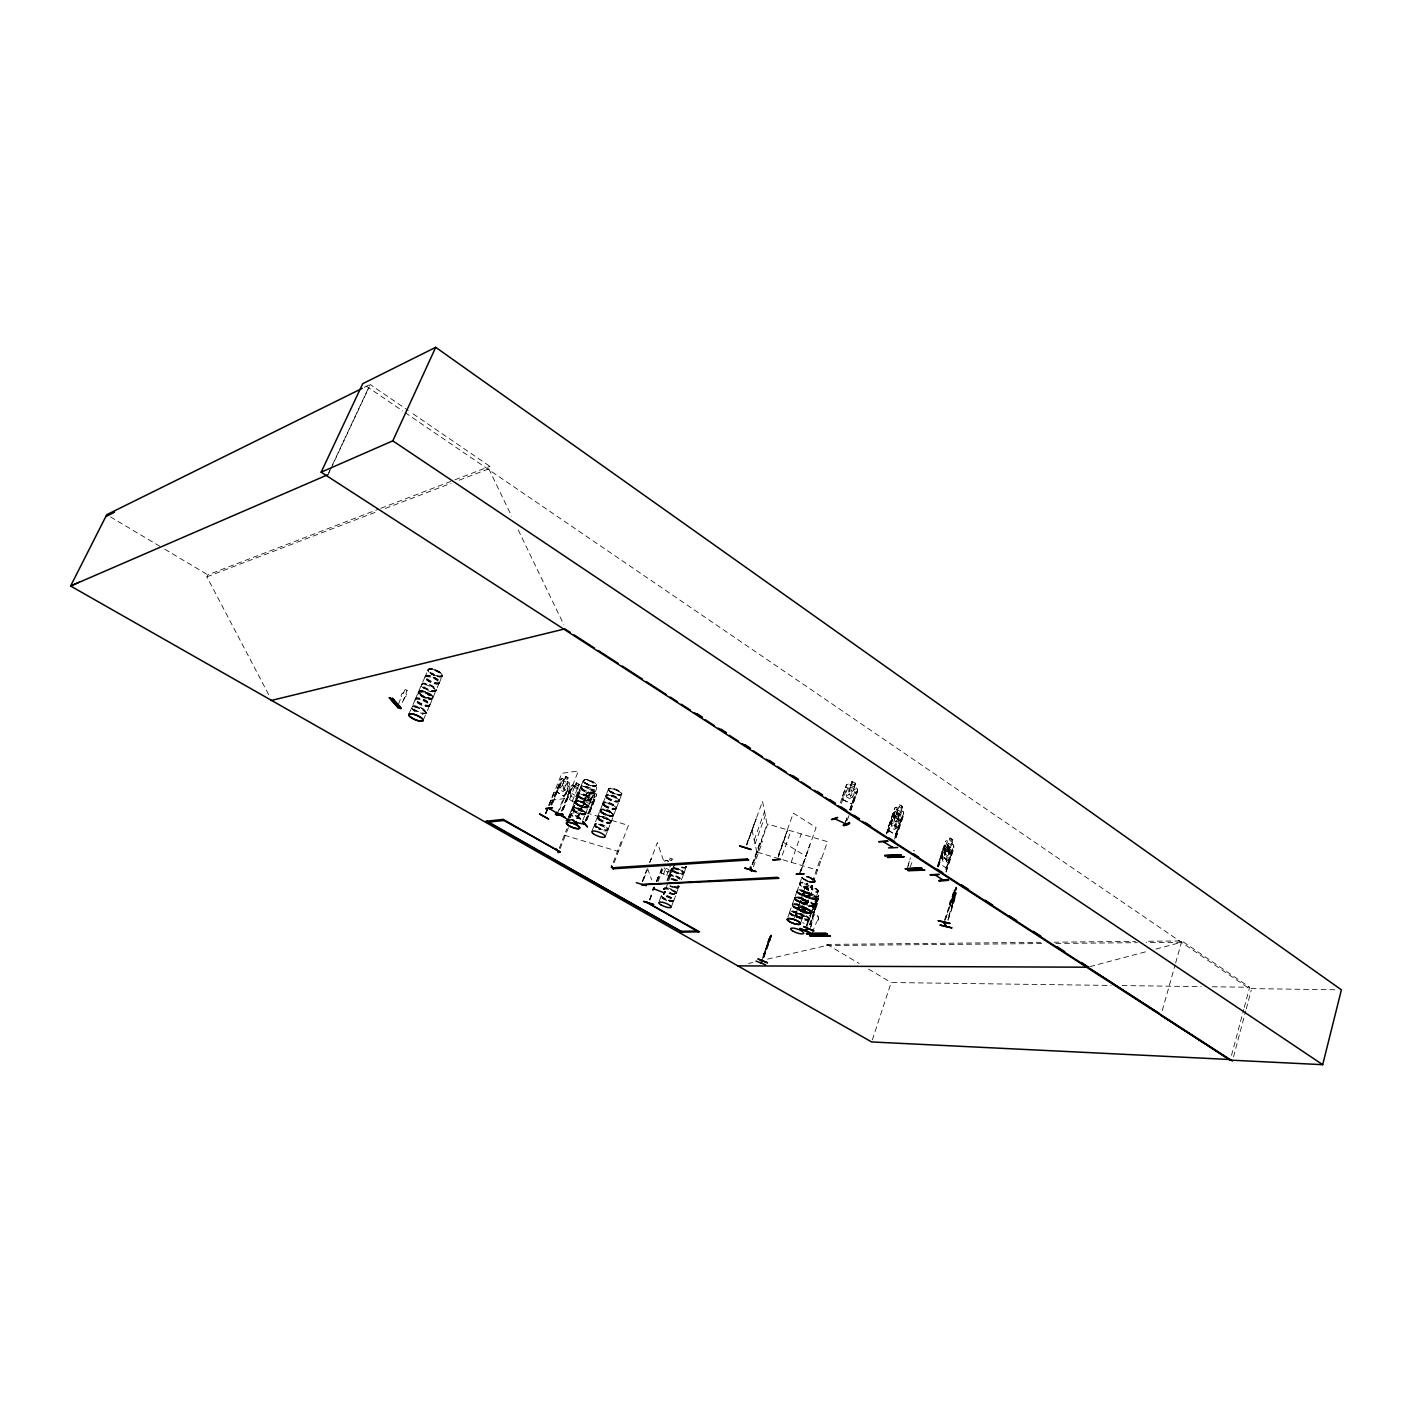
<?xml version="1.0" encoding="UTF-8"?>
<svg xmlns="http://www.w3.org/2000/svg" width="1412" height="1412" viewBox="0 0 1412 1412"><rect width="100%" height="100%" fill="white"/><g stroke="black" fill="none" stroke-linecap="round" stroke-linejoin="round"><path stroke-width="0.75" stroke-dasharray="5 3.75" d="M608.113 829.744L608.095 829.038M608.131 829.585L610.778 822.596A7.272 2.118 21.2 0 0 603.242 816.877A7.272 2.118 21.2 0 0 598.935 818.995A7.272 2.118 21.2 0 0 610.619 822.508M616.444 808.229L615.826 809.023A7.254 2.153 21.2 0 1 604.212 805.511A7.254 2.153 21.2 0 1 608.537 803.322A7.254 2.153 21.2 0 1 615.861 809.005L616.091 808.811M810.453 894.767L811.441 892.084M802.793 894.184L800.675 900.132M805.634 909.116L802.74 917.341M585.645 813.488L590.71 800.251M591.098 799.545L591.151 799.104C599.729 786.396 598.494 781.824 585.662 779.53M794.462 917.976L795.856 913.864M568.912 816.471L569.248 815.571M569.371 815.377L571.966 808.388M768.357 941.08C773.811 927.949 765.075 948.546 769.575 939.245L769.575 940.463L771.499 935.079L761.792 960.972M854.013 800.604L851.489 803.922L842.77 799.651L842.84 795.168L846.529 784.754L848.312 784.031L850.695 785.213M842.911 799.563L843.035 795.168M661.345 873.216L661.31 869.704M407.115 690.203L405.95 693.521A2.771 2.312 -35.7 0 1 404.75 697.351L402.067 702.929L404.75 697.351A2.771 2.312 -35.7 0 0 405.95 693.521L405.95 693.521M407.185 690.592L405.332 689.497M663.746 888.889L663.728 889.578A6.742 1.818 20.5 0 1 669.8 889.366A6.742 1.818 20.5 0 1 676.366 893.655A6.742 1.818 20.5 0 1 669.147 892.984M618.738 801.539L619.374 800.339M611.043 822.19L616.038 808.935M668.635 875.828L666.517 881.847M606.172 814.671L612.49 815.765M661.081 896.214L658.945 902.056M577.561 805.016L587.145 807.152M671.265 868.786L668.882 875.369M673.806 900.609L676.313 893.814M771.128 936.032L771.164 935.062L769.258 938.186M796.88 891.731L802.087 876.799M953.241 900.821L952.006 902.974L952.094 898.014L952.006 902.974C955.218 901.756 955.977 884.689 956.789 888.625L956.101 887.036L944.928 920.324M678.272 886.171A6.654 1.818 20.5 0 1 676.825 887.777A6.654 1.818 20.5 0 1 669.994 885.836C671.777 886.771 679.86 889.931 678.519 885.712A6.619 1.818 20.5 0 1 671.671 886.224L676.313 887.477M948.582 847.977L948.811 847.023M955.377 894.29L953.965 896.038L954.706 892.013L952.941 900.079L955.094 893.372C954.618 885.942 949.517 907.263 953.435 897.626C950.982 911.799 954.883 889.648 956.083 893.125L947.576 919.741M435.637 691.333L435.743 691.209A7.872 2.471 23.3 0 1 423.459 687.609A7.872 2.471 23.3 0 1 427.024 684.555A7.872 2.471 23.3 0 1 435.743 691.209L436.29 689.762M439.626 682.384L442.45 674.601L437.385 670.682M415.534 698.64L421.482 684.696M897.626 816.065L898.897 821.537L898.509 815.677L901.827 812.659L900.944 811.935L898.12 814.777L896.902 809.235L897.273 814.9L893.902 818.342L897.538 815.977M686.32 866.597L684.873 867.762L679.031 866.527M583.297 805.581L583.456 802.069M941.875 855.937L942.139 851.489L941.875 855.937L948.493 860.314L950.611 857.013M949.041 851.083L951.406 854.313L945.881 867.762L939.245 863.385L942.863 848.683C947.664 850.854 945.705 842.735 950.276 847.288L947.593 860.455L945.175 862.591L942.545 860.843L942.122 856.855L944.452 849.742L946.287 849.406M891.413 818.272L891.043 822.79L897.997 827.326L900.309 824.078M683.938 873.163L686.161 866.986M668.158 900.644A6.742 1.8 20.5 0 0 673.683 900.397L673.842 900.132M676.454 893.284L678.943 886.383L676.33 887.46M813.083 906.186A6.883 1.977 19.3 0 1 802.334 903.856A6.883 1.977 19.3 0 1 804.699 901.103A6.883 1.977 19.3 0 1 813.083 906.186L808.705 919.353A7.007 1.959 19.4 0 0 800.039 914.305A7.007 1.959 19.4 0 0 797.656 917.041A7.007 1.959 19.4 0 0 808.599 919.441L808.67 919.406M903.556 813.753L895.279 834.88L888.377 830.327L888.677 825.808L894.82 807.911L896.426 807.24L903.292 811.776L903.768 813.771L895.773 837.74M888.483 830.327L888.766 825.808M808.882 918.294L808.882 918.612A6.901 1.924 19.4 0 1 798.009 916.229A6.901 1.924 19.4 0 1 800.357 913.529A6.901 1.924 19.4 0 1 808.776 918.594M568.101 794.515C566.759 804.893 568.559 785.407 571.454 785.425L575.002 786.166L576.29 782.654L579.167 784.384L577.843 787.737M582.732 820.496L585.645 813.524M954.035 890.566L954.494 889.666L955.853 894.873L946.622 924.03M813.277 907.422L812.959 909.734L815.589 906.151L818.66 895.896M663.693 889.331L663.711 889.26A6.636 1.8 20.5 0 1 670.735 890.195A6.636 1.8 20.5 0 1 676.066 894.167A6.636 1.8 20.5 0 1 669.006 893.372M789.432 912.558L796.968 891.378M770.069 940.427L767.334 943.975L772.346 932.873M429.477 705.612L429.477 705.841A7.89 2.418 23.2 0 1 417.158 702.205A7.89 2.418 23.2 0 1 420.688 699.222A7.89 2.418 23.2 0 1 429.46 705.823L426.053 713.554M591.063 799.792L590.569 800.392A7.236 2.153 21.5 0 0 583.103 794.709A7.236 2.153 21.5 0 0 578.938 796.933A7.236 2.153 21.5 0 0 590.534 800.41M951.547 906.928L954.847 890.407M808.088 902.074L807.805 902.886A6.972 1.994 19.4 0 1 796.827 900.362L795.697 899.55M811.282 911.799L810.488 912.699M801.292 910.193L802.034 911.058L798.945 909.575L798.08 907.175L806.005 908.04L811.194 912.064L804.169 907.739M795.574 899.815L794.709 897.397L797.656 896.955M763.557 953.647L763.839 954.141M429.919 705.012L435.461 691.562A7.748 2.418 23.2 0 1 423.353 688.068A7.748 2.418 23.2 0 1 426.848 685.049A7.748 2.418 23.2 0 1 435.443 691.598L435.62 691.315M415.128 699.487L415.763 698.393M424.818 677.425L427.924 670.365M415.04 700.017L412.286 706.371M950.964 900.168L949.799 904.209L951.423 907.651L952.623 904.421L951.423 907.651L949.888 904.245L953.877 890.425L955.059 890.654M950.77 900.132C947.593 902.444 953.824 912.293 949.941 904.157M789.52 912.611L787.455 918.559M613.073 815.977A7.166 2.1 21.2 0 0 605.801 810.382A7.166 2.1 21.2 0 0 601.547 812.518A7.166 2.1 21.2 0 0 613.073 815.977C610.408 805.087 592.405 809.058 604.707 814.071M613.779 815.183L612.278 816.189M588.327 805.811L588.416 806.499M588.398 806.57L586.951 807.576M795.591 899.85L797.886 900.874M801.539 902.709L796.721 900.627L797.798 900.415M797.109 900.415L798.557 900.838M806.005 880.135C796.774 876.64 822.331 887.618 813.118 878.811M800.322 901.174L795.927 913.723M806.146 880.135L804.363 879.358L805.758 879.552M813.753 911.905C819.507 902.003 808.688 920.447 811.776 910.387M811.123 913.44L811.723 910.422M802.757 894.343L802.934 893.231M800.039 910.369L800.251 910.158A6.883 1.942 19.4 0 1 802.528 907.351A6.901 1.959 19.4 0 1 810.929 912.399A6.883 1.942 19.4 0 1 800.163 910.069L798.274 908.534M767.916 941.133L767.916 942.333L770.122 938.892M808.264 889.189L808.035 889.472M804.946 900.45L805.246 900.697M811.529 879.305L811.953 879.341M597.347 817.054L594.717 824.167M594.011 792.326L593.799 792.591A7.236 2.171 21.5 0 0 586.209 786.837A7.236 2.171 21.5 0 0 582.026 789.114A7.236 2.171 21.5 0 0 593.622 792.556M810.47 894.696L810.223 895.985A7.095 2.065 19.4 0 0 801.522 890.76A7.095 2.065 19.4 0 0 799.104 893.655A7.095 2.065 19.4 0 0 810.17 896.02L810.117 896.073M1233.523 1056.864L1245.702 1011.01M1246.249 1008.909L1251.244 990.147M1231.511 1055.346L1243.743 1009.439M1244.29 1007.356L1249.638 987.253L1181.826 940.939L1146.562 941.274M577.49 794.462L572.354 807.823M767.034 946.164L767.598 944.063L765.869 947.558M805.546 908.975A6.989 1.977 19.4 0 0 797.003 903.804A6.989 1.977 19.4 0 0 794.638 906.592A6.989 1.977 19.4 0 0 805.546 908.975L810.029 896.214M433.113 697.599L431.825 698.869L427.306 698.358M442.644 675.413L438.708 676.419L440.244 676.56M418.464 693.063L419.523 690.892M418.376 691.968L422.241 696.293M813.471 905.604L813.488 905.039A6.883 1.977 19.3 0 1 802.757 902.639A6.883 1.977 19.3 0 1 805.122 899.868A6.883 1.977 19.3 0 1 813.524 904.951L815.889 898.456A6.989 2.03 19.3 0 0 807.382 893.266A6.989 2.03 19.3 0 0 804.964 896.108A6.989 2.03 19.3 0 0 815.889 898.456M816.207 897.149L816.012 898.297M574.402 787.402L577.19 788.902M574.825 785.972L573.043 786.431L570.554 792.697L570.942 796.244L573.643 797.851L576.149 796.033L578.638 789.767L577.632 787.79M1162.305 1010.568L1175.066 965.049M1175.649 962.984L1181.826 940.939M907.987 865.944L910.299 857.79M907.51 867.992L910.422 857.772M439.397 682.42A7.731 2.453 23.3 0 1 427.324 678.907A7.731 2.453 23.3 0 1 430.836 675.836A7.731 2.453 23.3 0 1 439.397 682.42L436.29 689.797M810.629 927.172L812.888 919.583A3.707 2.824 88.5 0 1 814.53 914.835A3.707 2.824 88.5 0 1 818.183 917.059A3.707 2.824 88.5 0 1 816.542 921.789L816.683 921.789A3.707 2.824 88.5 0 0 818.325 917.059A3.707 2.824 88.5 0 0 814.689 914.835A3.707 2.824 88.5 0 0 813.047 919.583L810.788 927.172M424.8 677.513L421.482 684.732M616.497 807.788L618.95 801.398M619.409 800.304L621.827 793.968M816.065 897.608A6.883 1.994 19.3 0 0 807.699 892.508A6.883 1.994 19.3 0 0 805.317 895.314A6.883 1.994 19.3 0 0 816.065 897.608A6.883 1.994 19.3 0 0 807.699 892.49A6.883 1.994 19.3 0 0 805.299 895.314A6.883 1.994 19.3 0 0 816.083 897.626L818.183 891.466M768.304 943.375L769.116 940.463L763.451 954.583L768.34 943.34M944.522 920.236L954.724 889.719L955.924 893.196L955.695 892.137M945.74 918.753L954.53 891.996L955.094 893.372M955.077 890.848L956.224 887.071M955.995 890.142L956.012 888.06L956.348 888.942M948.14 920.236L955.571 897.185M945.916 871.998L953.894 846.9L953.453 844.958L946.834 840.599L945.475 841.393M946.216 871.981L953.629 849.23L952.535 848.736L945.793 869.421M937.356 866.456L945.493 841.27M937.674 866.438L945.14 843.635L945.916 844.147L938.468 866.95M938.15 866.968L945.916 844.147M952.853 839.893L949.923 838.022L948.723 842.011L946.887 842.329L944.575 849.424L944.999 853.413L947.664 855.16L950.082 853.042L952.853 839.893L951.617 843.688M947.946 849.583L949.341 854.613L948.952 848.859L952.147 845.682L948.688 847.624L947.399 842.54L947.77 848.1C940.639 852.901 947.223 852.707 947.999 849.212M946.111 869.404L952.535 848.736M948.087 864.532L953.806 846.9L953.365 845.064M872.334 1039.903L891.184 982.523L1111.103 985.435M894.961 837.21L902.533 815.571L894.608 839.152M896.073 837.704L903.345 816.101L902.233 815.606M886.224 833.945L894.926 807.911L896.426 807.24M886.542 833.927L894.537 810.294L895.349 810.841L888.024 832.48M887.724 832.515L895.349 810.841M896.973 812.165L895.685 816.012M899.638 804.663L902.48 806.623L899.638 804.663L898.297 808.705L896.391 809.005L893.955 816.207L894.396 820.266L897.149 822.066L899.673 819.948L902.586 806.605L901.297 810.453M896.885 812.165L899.903 814.106L898.367 818.025L899.497 820.266L897.061 827.467L894.555 829.603L891.819 827.785L891.396 823.725L893.831 816.507L895.737 816.207M767.528 959.119L826.691 945.528L827.079 944.416L1040.803 942.316M850.712 785.443L852.036 781.365L855.725 783.201L854.225 787.119L855.566 789.343L853.06 796.544L850.148 798.733L846.688 797.021L845.912 793.014L848.418 785.813L850.712 785.443L852.124 781.56M854.172 787.137L855.725 783.201M806.217 926.007L808.476 919.6M807.011 924.348L814.795 901.58L818.36 898.632L809.835 924.878M807.346 924.507L816.401 899.815M806.234 928.478L814.865 903.609M818.413 898.791L817.619 899.25L818.731 895.755L816.507 899.779M817.654 896.479L815.677 900.327M809.482 924.719L818.325 899.62M845.594 821.696L846.971 817.76M849.706 809.87L856.043 792.026L857.066 792.538L850.924 810.276M810.17 924.701L818.095 901.809M845.117 823.584L847.165 817.672M849.9 809.782L856.043 792.026M853.836 800.551L857.472 790.243L856.907 788.284L854.331 787.066M847.306 820.231L850.042 812.341M850.712 810.364L857.613 790.243L856.855 788.32L848.312 784.031M805.458 886.559L803.163 892.913M810.453 912.717L800.445 910.563L801.31 910.175M805.158 900.397L804.134 900.485L805.264 900.821M812.182 882.288L820.425 858.496L821.466 858.937L820.425 858.496M840.334 802.951L846.529 784.754M813.224 882.606L827.485 841.658L767.687 824.043L753.073 864.585M841.358 803.463L847.041 787.578L845.823 787.172L847.041 787.578M800.463 923.572L802.51 917.676M799.774 872.687L809.853 844.747L801.116 870.922M800.039 872.669L816.101 827.538L793.315 813.083L777.765 856.731M805.846 879.729L804.699 879.447M762.745 957.212L770.67 934.832M763.645 957.248L771.287 935.821M763.98 957.371L772.505 933.156M791.179 862.291L801.204 833.927M778.153 856.96L787.314 830.627L778.418 856.943M782.301 855.16L790.932 830.891M752.049 864.656L760.433 840.864M752.367 864.409L760.821 840.97M752.437 864.762L767.051 824.237L762.551 801.292L746.436 845.117M753.39 866.844L762.533 841.446L761.527 841.146M746.348 844.729L756.197 818.819L746.824 845.241M754.202 840.105L764.545 811.512M755.032 843.917L765.322 815.448M668.317 861.126L666.129 860.42L668.458 861.302L669.588 857.931L672.906 859.202M671.353 906.839L673.453 901.209M681.361 879.923L683.796 873.675M674.583 864.85L669.147 876.234M665.652 888.907L667.964 882.782M668.67 880.859L673.224 868.715M658.151 881.388L662.74 869.245M663.587 874.081L665.793 868.203M666.746 875.316L671.141 863.562M667.752 880.506L672.324 868.362M674.477 864.815L669.111 876.093L661.293 873.198M398.555 704.129L401.343 696.522A2.771 2.312 -35.7 0 1 403.479 692.851L403.55 692.939A2.771 2.312 -35.7 0 0 401.396 696.593L401.396 696.593M649.485 899.868L651.691 893.425M656.421 881.441L657.851 877.046M649.714 899.673L652.026 893.531M656.651 881.247L658.186 877.152M649.838 899.973L652.132 893.831M656.756 881.582L661.893 867.921M657.286 880.947L661.822 868.892M642.266 881.459L646.661 869.863M649.591 862.114L651.409 858.355L650.049 862.555M642.619 881.565L647.014 869.968M649.802 862.591L657.357 842.629L664.081 862.079M643.466 879.958L647.12 870.286M910.069 867.321L913.034 859.573M613.214 862.52L621.404 840.97L622.321 841.252M614.132 862.803L628.428 825.42L574.56 809.288L571.401 817.266M609.507 812.659L610.355 812.659M609.472 812.747L609.913 812.694M605.395 836.328L608.025 829.938M592.016 831.156L594.505 824.396M608.59 788.831L605.924 795.38M614.361 793.668L611.114 792.132L612.19 791.867M606.189 814.653L604.389 813.471M612.137 792.556L613.02 792.785L611.396 792.114M584.78 822.19L594.805 796.703L595.688 796.88M585.715 820.39L594.805 796.703M586.439 820.407L596.641 795.044L596.023 793.597L593.675 793.244M586.598 820.584L596.588 794.991M576.767 818.413L586.898 793.05L590.657 792.644L592.016 789.343M576.926 818.589L586.986 793.12M577.667 818.589L586.915 795.132L577.808 818.766M584.056 804.346L584.974 804.152M593.04 782.566L593.393 782.777M572.284 801.222L579.167 784.384M580.932 786.431L583.297 780.289M568.065 819.578L578.902 792.22L579.697 792.697L569.636 818.095M569.407 818.113L580.261 790.649L577.667 787.684M559.24 848.277L566.812 828.844M560.158 848.559L569.318 825.402M574.649 801.681L579.132 804.981L578.09 804.805M812.253 932.626L816.683 921.789M557.44 813.312L568.383 785.866L569.195 786.343L559.593 809.888M566.141 793.315L569.724 784.313L569.212 782.566L562.435 778.524L560.935 779.089L562.435 778.524M561.535 811.07L571.419 785.566L573.078 785.019M561.747 811.035L571.189 787.384M562.594 809.923L571.472 787.366M562.876 809.906L578.355 771.005L561.87 773.282L548.88 805.687M563.335 809.553L571.895 788.02L571.101 787.543M569.53 799.58L576.29 782.654M545.35 813.541L547.768 807.523M548.562 805.511L555.287 789.414M545.65 813.736L548.05 807.487M545.932 813.7L548.35 807.682M549.162 805.67L555.004 789.449M550.839 804.752L561.005 779.089M551.051 804.734L560.493 781.171L561.288 781.648L551.863 805.193M551.651 805.228L561.288 781.648M565.735 776.282L564.376 779.812L562.47 780.059L559.964 786.343L560.335 789.908L563.07 791.532L565.594 789.696L568.101 783.431L567.095 781.436L568.648 778.03L565.665 776.3L568.436 778.083M423.353 719.855L425.912 713.925M813.118 906.169L813.347 905.798A6.989 1.994 19.3 0 0 804.822 900.627L804.681 900.503M421.994 696.098L418.64 692.798M433.237 674.53L431.701 673.93M431.931 698.587L422.77 696.522M428.436 694.51L429.089 695.216L428.295 694.386M438.002 671.883L438.62 672.606M428.03 694.916L428.966 694.651L427.871 694.739M805.105 910.228A6.989 1.977 19.4 0 0 796.562 905.057A6.989 1.977 19.4 0 0 794.197 907.845A6.989 1.977 19.4 0 0 805.105 910.228L805.158 910.105M408.898 714.26L411.986 706.706M418.217 692.798L418.711 691.651M403.55 692.939L404.803 689.956M585.221 814.23L585.433 813.894A7.254 2.1 21.4 0 0 577.755 808.211A7.254 2.1 21.4 0 0 573.607 810.382A7.254 2.1 21.4 0 0 585.239 813.877M459.253 480.168L488.834 468.837L489.911 466.348L410.045 411.757M328.767 472.755L331.52 466.86M332.438 464.901L370.12 384.452L408.245 410.521M328.113 474.591L329.984 470.602M330.92 468.607L369.22 386.853M439.132 683.337A7.854 2.489 23.3 0 1 426.865 679.754A7.854 2.489 23.3 0 1 430.431 676.648A7.854 2.489 23.3 0 1 439.132 683.337L439.132 683.126M429.883 705.117L429.177 706.194A7.766 2.383 23.2 0 1 417.034 702.682A7.766 2.383 23.2 0 1 420.511 699.734A7.766 2.383 23.2 0 1 429.16 706.229L429.195 706.159M765.004 951.917L764.845 952.941M268.651 694.58L206.893 576.82L207.846 574.843L378.734 509.114M418.27 692.215L418.693 691.28M433.202 673.753L431.472 673.771M432.354 673.4L432.46 673.648M421.906 695.939L422.629 695.798M433.325 674.159L431.966 674.071M423.529 696.151L421.959 695.692L425.436 697.722M797.939 907.545L802.475 907.334M807.929 902.621L803.34 902.833L796.721 900.574A7.007 2.012 19.4 0 0 807.664 902.974L807.84 902.903M794.568 897.767L800.869 897.979L807.629 901.58M613.638 815.518L610.884 812.324L602.659 809.482M814.83 901.597L815.695 900.238M577.684 794.232L581.02 786.36M945.846 867.586L947.999 864.444M603.083 802.775L605.748 796.527M895.261 834.704L897.573 831.615M897.979 827.15L900.115 824.008M590.781 807.223L593.04 804.01L590.781 807.223L583.121 805.617L583.385 802.104M610.866 822.508L610.443 822.914A7.272 2.118 21.2 0 1 598.794 819.384A7.272 2.118 21.2 0 1 603.083 817.266A7.272 2.118 21.2 0 1 610.461 822.896L610.461 822.896M851.489 803.922L853.907 800.533M576.537 799.58L574.384 802.298L576.608 799.563L579.803 788.902M566.053 793.244L563.829 796.156L556.963 792.079L557.316 788.143L557.034 792.079L563.882 795.98M671.494 868.398L671.459 868.415A6.725 1.889 20.5 0 0 678.431 873.145A6.725 1.889 20.5 0 0 683.549 872.139A6.725 1.889 20.5 0 0 673.877 868.009M769.116 940.463L767.81 942.21M768.64 938.909L770.634 936.597L768.446 940.798M767.334 943.975L769.099 942.104M585.909 783.342L587.551 783.907L586.386 784.048M586.862 783.519C589.069 784.86 585.609 783.413 587.251 783.466M577.314 800.551C570.024 802.034 582.291 800.022 583.897 802.828M578.902 805.052L578.232 804.875M578.991 805.281L578.002 805.264M597.541 816.789L603.312 802.528M593.393 793.032L593.499 792.926A7.236 2.171 21.5 0 0 586.068 787.225A7.236 2.171 21.5 0 0 581.885 789.502A7.236 2.171 21.5 0 0 593.464 792.944M585.097 804.611L583.933 804.205L584.833 804.434M600.453 809.747L602.624 809.5M587.71 807.364A7.166 2.1 21.4 0 0 580.35 801.751A7.166 2.1 21.4 0 0 576.237 803.922A7.166 2.1 21.4 0 0 587.71 807.364L587.851 807.346M608.801 788.408L615.967 789.343L621.933 793.491M575.072 801.133L575.972 800.886M575.196 800.816L576.078 800.569M592.387 782.795L593.499 783.095M670.559 870.163L667.947 872.087L664.84 870.904L664.152 867.692M913.317 850.659L914.729 850.765M808.282 886.101A6.848 2.012 19.3 0 0 808.882 889.966A6.901 2.03 19.3 0 1 808.246 886.101L805.299 886.542L805.458 887.901M807.54 889.26L805.475 887.919M586.933 793.103L588.504 792.097M798.398 900.909L797.162 900.503M798.486 901.421L798.115 900.538M807.17 903.292L807.77 902.974A7.007 2.012 19.4 0 0 799.104 897.785A7.007 2.012 19.4 0 0 796.721 900.627M808.458 910.563L808.141 910.687M817.548 896.514L818.836 895.808M810.965 912.682L808.07 913.052M810.947 913.511L813.859 911.94M364.225 387.365L370.12 384.452M942.969 848.683L944.399 847.994M431.207 673.277L432.443 673.206M418.623 691.545L425.806 692.357L432.778 697.069M892.278 815.412L893.778 814.742L900.591 819.278L900.962 821.272M892.26 815.554L893.778 814.9M857.066 792.538L855.848 792.114M842.77 799.651L851.542 803.905M666.252 860.296L664.54 861.108L666.252 860.42M380.799 508.32L452.864 480.609M454.911 479.815L489.911 466.348M206.893 576.82L377.18 511.585M385.388 508.444L451.046 483.31M561.005 779.195L562.505 778.647M584.409 779.583L583.138 781.083L586.386 783.907M618.474 791.161L618.862 791.814M1089.852 966.638L1147.356 951.353M1155.881 949.076L1181.438 942.281L1146.191 942.616M603.03 813.171L604.707 813.983M603.542 813.065C600.912 813.065 605.624 815.165 604.177 813.312M748.519 963.496L752.737 962.525M419.505 690.874C424.147 691.033 431.684 692.78 432.954 697.828A7.731 2.4 23.2 0 1 420.723 694.227A7.731 2.4 23.2 0 1 424.182 691.262A7.731 2.4 23.2 0 1 432.76 697.757M805.952 886.189L806.923 886.048M797.356 900.344L796.897 900.432A6.972 1.994 19.4 0 1 799.192 897.538A6.972 1.994 19.4 0 1 807.717 902.709M797.25 900.697L798.292 901.421M801.963 911.111L800.145 910.281L801.663 910.881M551.068 800.233L567.5 798.274M574.402 802.457L567.536 798.398M903.203 811.776L903.768 813.771M432.107 673.506L432.866 674.159L432.619 673.277M939.509 858.937L939.245 863.385M584.427 779.548L585.645 779.548M611.467 792.097L612.843 792.273M1054.023 942.192L1135.548 941.38M614.344 793.703L620.539 794.921L621.933 793.456M826.691 945.528L1044.827 943.534M1055.841 943.428L1137.366 942.687M585.715 807.593L586.933 807.611M611.043 816.189L612.261 816.224M1122.099 985.576L1201.259 986.617M1212.255 986.759L1249.638 987.253M1334.817 989.759L1249.285 988.577L404.485 412.18M804.452 879.288L801.857 877.205M815.324 892.155L818.448 891.06L814.812 888.06A6.848 2.012 19.3 0 1 818.325 890.954A6.901 2.03 19.3 0 1 815.377 891.925A6.848 2.012 19.3 0 0 818.325 890.954A6.901 2.03 19.3 0 0 814.812 888.06M806.146 903.468L803.251 903.115M431.86 668.811L427.96 669.853L431.913 673.895M420.599 691.103L422.135 691.28M618.509 791.655L618.209 791.25M612.631 792.891L609.86 791.285M617.785 794.691L619.286 794.903M577.349 800.533L578.832 800.763M584.321 807.082L585.821 807.311M584.215 807.364L585.698 807.611M609.507 815.959L611.008 816.224M811.794 879.217L812.694 879.641M805.67 880.294L804.593 879.782M797.692 896.938L804.363 898.95L807.646 901.615M801.239 910.934L806.499 912.823M806.499 912.787L808.035 913.087M588.539 792.273L595.988 793.738M587.074 795.291L586.192 795.115M431.878 668.776L437.402 670.647M436.943 675.977L438.708 676.383L433.219 674.565M955.871 894.873L956.083 893.143M422.294 690.98L424.059 691.403M590.904 785.725L596.676 785.513M578.849 800.745L585.574 803.357L588.363 805.881M578.532 805.246L579.397 805.475L577.455 804.681M584.197 807.399L579.061 805.634M603.612 813.294L604.371 814.194M609.507 815.995L604.354 814.23M814.247 879.623L806.587 876.27A6.936 2.065 19.4 0 1 815.059 880.558A6.936 2.065 19.4 0 1 809.588 881.476A6.936 2.065 19.4 0 1 802.069 877.064M801.539 902.674L803.234 903.15M802.475 907.298L804.169 907.775M801.363 911.075L800.304 910.475M757.52 852.248L778.912 858.637M782.919 859.82L817.548 870.145M564.306 835.18L618.368 851.524M425.418 697.757L427.289 698.393M588.875 780.201A7.095 2.153 21.5 0 1 596.129 785.849A7.095 2.153 21.5 0 1 584.762 782.46A7.095 2.153 21.5 0 1 588.875 780.201L592.299 781.524M590.904 785.76L585.821 783.66M808.282 876.746L810.011 877.329M580.526 801.186L582.291 801.804M800.869 897.979L802.598 898.562M671.565 886.507L673.189 887.071M665.811 868.327L668.9 869.527M805.881 908.357L810.047 910.599M607.742 810.435L609.472 811.176M422.647 696.363L421.623 696.028M852.054 781.577L855.566 783.254M583.88 802.863L588.257 806.799M602.942 813.1L601.671 812.253A7.131 2.1 21.2 0 0 613.143 815.659A7.131 2.1 21.2 0 0 605.924 810.117A7.131 2.1 21.2 0 0 601.688 812.235L604.477 813.912M800.163 910.052A6.901 1.959 19.4 0 0 810.929 912.399A6.883 1.942 19.4 0 0 802.528 907.351A6.901 1.959 19.4 0 0 800.163 910.052L801.575 910.74M804.24 899.285L805.687 900.062M427.677 693.204L429.407 694.139M807.346 889.454L808.776 890.195A6.901 2.03 19.3 0 1 808.176 886.348M110.489 516.916L162.909 548.103M164.78 549.215L207.846 574.843M827.079 944.416L859.131 963.478M868.557 969.073L891.184 982.523M572.001 793.562L574.702 795.168M572.919 785.001L579.661 789.008M576.272 782.83L579.026 784.437M782.989 842.046L805.987 856.343M888.501 830.256L895.385 834.863M949.923 838.022L952.747 839.893M944.31 848.012L950.876 852.46M577.632 804.505L574.825 801.998M947.417 845.611L950.047 847.359M896.938 812.359L899.762 814.177M366.361 386.164L402.667 410.945M439.114 671.618L440.579 672.624M601.636 812.235L600.153 809.888L600.082 810.894M609.86 791.232A7.148 2.171 21.2 0 1 614.149 788.99A7.148 2.171 21.2 0 1 621.351 794.656A7.148 2.171 21.2 0 1 609.86 791.232L608.395 788.973M798.945 909.54L797.904 907.828M794.903 898.791L795.662 899.532L794.55 898.103M488.834 468.837L511.621 516.192M518.257 530.012L563.829 624.739M952.394 898.738L952.959 900.097M955.571 892.102L956.048 893.231M647.543 868.574L651.744 879.888M950.77 852.46L951.211 854.313M752.067 830.203L756.885 852.442M813.347 905.798A6.989 1.994 19.3 0 1 802.404 903.433A6.989 1.994 19.3 0 1 804.822 900.627M815.959 889.436A6.848 2.012 19.3 0 1 815.13 892.508M808.67 890.566A6.848 2.012 19.3 0 1 808.07 886.736M814.724 888.307A6.901 2.03 19.3 0 1 818.272 891.219A6.901 2.03 19.3 0 1 815.289 892.172M797.603 917.482A6.901 1.924 19.4 0 1 799.368 914.658A6.901 1.924 19.4 0 1 808.494 919.53L808.582 919.477A6.901 1.924 19.4 0 1 799.015 918.241M802.757 922.671A6.919 1.906 19.4 0 1 804.169 923.43M806.376 876.94A6.936 2.065 19.4 0 1 813.436 879.835A6.936 2.065 19.4 0 1 814.283 882.5M810.453 882.359A6.936 2.065 19.4 0 1 801.998 877.17A6.989 2.083 19.4 0 0 809.5 881.759A6.989 2.083 19.4 0 0 815.006 880.841A6.989 2.083 19.4 0 0 806.499 876.552M808.088 889.172A6.972 2.047 19.4 0 1 799.457 884.212L799.492 884.124A7.078 2.083 19.4 0 0 808.264 888.801M809.041 885.5A6.972 2.047 19.4 0 0 799.457 884.212L799.492 884.088A7.078 2.083 19.4 0 1 807.576 884.336M808.529 887.936A6.972 2.047 19.4 0 1 799.88 883.259A6.972 2.047 19.4 0 1 807.84 883.559M808.405 888.413A7.078 2.083 19.4 0 1 799.633 883.647A7.078 2.083 19.4 0 1 807.717 883.965M793.05 916.088A7.007 1.959 19.4 0 1 790.685 912.258A7.007 1.959 19.4 0 1 800.833 915.329A7.007 1.959 19.4 0 1 799.651 918.1M798.098 917.835A7.007 1.959 19.4 0 1 796.403 917.376M793.138 915.664A7.113 1.994 19.4 0 1 791.532 911.746A7.113 1.994 19.4 0 1 802.351 915.911A7.113 1.994 19.4 0 1 796.562 916.988M794.938 916A7.113 1.994 19.4 0 1 790.879 911.375A7.113 1.994 19.4 0 1 802.228 915.294A7.113 1.994 19.4 0 1 796.686 916.6M595.793 827.379A7.166 2.047 21.2 0 1 597.258 824.696A7.166 2.047 21.2 0 1 606.878 828.844A7.166 2.047 21.2 0 1 603.718 830.785M600.294 829.762A7.166 2.047 21.2 0 1 598.6 829.02M597.17 827.785A7.272 2.083 21.2 0 1 596.446 824.131A7.272 2.083 21.2 0 1 606.842 828.138A7.272 2.083 21.2 0 1 603.93 830.397M600.453 829.356A7.272 2.083 21.2 0 1 598.723 828.597M597.311 827.397A7.272 2.083 21.2 0 1 596.588 823.743A7.272 2.083 21.2 0 1 607.001 827.75A7.272 2.083 21.2 0 1 604.089 830.009M602.377 829.568A7.272 2.083 21.2 0 1 598.882 828.226M686.197 866.474A6.583 1.871 20.5 0 1 680.743 866.809M678.872 886.101A6.601 1.8 20.5 0 1 671.83 885.818M685.561 866.421A6.583 1.871 20.5 0 1 678.907 866.844M678.854 886.277A6.654 1.818 20.5 0 1 671.759 885.995M686.144 866.703A6.636 1.871 20.5 0 1 679.031 866.491M673.736 868.362A6.725 1.889 20.5 0 1 683.726 872.951A6.725 1.889 20.5 0 1 676.101 872.722A6.725 1.889 20.5 0 1 672.553 868.327M674.089 867.639A6.619 1.853 20.5 0 1 683.373 871.486A6.619 1.853 20.5 0 1 679.631 872.987A6.619 1.853 20.5 0 1 671.653 868.627M675.501 880.894A6.619 1.836 20.5 0 1 668.794 877.24A6.619 1.836 20.5 0 1 671.953 876.022A6.619 1.836 20.5 0 1 679.754 879.252M677.389 880.576A6.725 1.871 20.5 0 1 669.164 876.658A6.725 1.871 20.5 0 1 672.712 875.299A6.725 1.871 20.5 0 1 680.937 879.217M677.513 880.117A6.619 1.836 20.5 0 1 669.412 876.27A6.619 1.836 20.5 0 1 672.889 874.928A6.619 1.836 20.5 0 1 680.99 878.793M675.66 880.523A6.725 1.853 20.5 0 1 668.847 876.799A6.725 1.853 20.5 0 1 672.059 875.564A6.725 1.853 20.5 0 1 679.984 878.846M666.464 896.761A6.636 1.765 20.5 0 1 673.277 900.503A6.636 1.765 20.5 0 1 669.57 901.438M666.358 900.45A6.636 1.765 20.5 0 1 662.281 896.038M666.605 896.302A6.742 1.8 20.5 0 1 673.683 900.397A6.742 1.8 20.5 0 1 666.111 899.497A6.742 1.8 20.5 0 1 661.663 895.367M666.499 900.062A6.742 1.8 20.5 0 1 661.522 895.72M677.283 885.836A6.601 1.8 20.5 0 1 677.195 888.13A6.601 1.8 20.5 0 1 669.87 886.207M666.905 895.561A6.636 1.783 20.5 0 1 673.912 899.938A6.636 1.783 20.5 0 1 666.287 899.056A6.636 1.783 20.5 0 1 661.91 894.996M666.729 895.949A6.742 1.8 20.5 0 1 673.859 900.379M664.275 889.736A6.742 1.818 20.5 0 1 668.847 888.677A6.742 1.818 20.5 0 1 676.507 893.125A6.742 1.818 20.5 0 1 669.27 892.631M666.552 887.795A6.636 1.8 20.5 0 1 676.366 892.19A6.636 1.8 20.5 0 1 669.447 892.19M664.522 889.348A6.636 1.8 20.5 0 1 665.387 887.742M570.907 817.477A7.166 2.047 21.4 0 1 572.495 814.777A7.166 2.047 21.4 0 1 582.185 819.172M569.565 817.46A7.272 2.083 21.4 0 1 572.125 815.571A7.272 2.083 21.4 0 1 581.003 819.189M569.707 817.071A7.272 2.083 21.4 0 1 572.266 815.183A7.272 2.083 21.4 0 1 581.144 818.801M568.948 817.195A7.166 2.047 21.4 0 1 576.202 817.213M577.914 817.954A7.166 2.047 21.4 0 1 580.756 819.631M415.11 711.595A7.784 2.347 23.1 0 1 413.345 707.077A7.784 2.347 23.1 0 1 424.412 711.366A7.784 2.347 23.1 0 1 422.312 714.384M415.252 711.136A7.907 2.383 23.1 0 1 413.451 706.565A7.907 2.383 23.1 0 1 424.694 710.907A7.907 2.383 23.1 0 1 422.559 713.978M417.193 711.666A7.907 2.383 23.1 0 1 413.628 706.159A7.907 2.383 23.1 0 1 425.877 711.454A7.907 2.383 23.1 0 1 419.082 712.495M896.108 828.65L895.067 828.279L894.749 823.637C891.431 828.932 888.907 824.555 894.449 822.437L894.078 816.754L895.385 821.96C898.367 816.771 901.015 821.343 895.667 823.214L896.108 828.65M944.61 850.095L945.052 855.548C939.598 857.596 942.369 862.114 945.352 856.731L946.587 862.044L946.216 856.29C951.37 854.401 948.811 849.918 945.952 855.054L944.681 849.971M564.853 790.702L563.812 790.367L563.547 786.308L559.717 788.072L563.247 785.231L562.947 780.271L564.182 784.825L567.818 783.183L564.465 785.937L564.853 790.702M855.16 789.043L851.33 792.326C854.701 799.492 849.565 799.651 850.236 792.785C846.794 798.257 842.999 793.791 849.795 791.585C846.282 784.613 851.754 784.631 850.906 791.091L854.048 788.531L855.16 789.043M594.399 794.568L590.869 797.992L591.504 802.316L590.375 802.192L589.898 798.61L585.821 801.31L589.528 797.762L588.998 793.491L590.534 797.109L594.399 794.568M814.724 907.916L817.724 900.097L815.659 903.698C818.13 893.355 809.57 918.224 815.165 905.163L814.724 907.916M802.934 916.459L802.951 916.494A7.007 1.959 19.4 0 1 792.026 914.058A7.007 1.959 19.4 0 1 794.374 911.305A7.007 1.959 19.4 0 1 802.934 916.459M945.863 850.677L943.534 857.79L946.181 859.537L948.493 852.424L945.863 850.677M948.317 843.264L946.005 850.359L948.652 852.107L950.964 845.011L948.334 843.335M947.787 846.547L947.364 847.818L949.058 848.947L949.464 847.677L947.787 846.547M950.241 839.152L949.817 840.422L951.529 841.552L951.935 840.281L950.241 839.152M895.296 817.495L892.861 824.696L895.596 826.514L898.032 819.295L895.296 817.495M897.873 809.976L895.437 817.177L898.191 818.978L900.627 811.794L897.873 809.976M897.308 813.312L896.867 814.6L898.632 815.765L899.056 814.477L897.308 813.312M899.868 805.828L899.444 807.099L901.209 808.282L901.633 806.993L899.868 805.828M850.271 786.713L847.765 793.932L851.224 795.644L853.713 788.425L850.271 786.713M852.442 782.53L852.001 783.819L854.225 784.913L854.666 783.625L852.442 782.53M816.012 900.927L813.877 907.086L817.124 900.291L816.012 900.927M670.012 858.849L669.606 859.908L671.6 860.685L671.988 859.626L670.012 858.849M594.893 794.744L592.422 801.01L589.757 803.375L586.721 802.757L586.174 799.757L591.91 789.167L595.193 789.855L593.711 793.297L594.893 794.744M590.251 793.809L587.798 800.074L590.816 800.675L593.269 794.409L590.251 793.809M592.334 790.014L591.893 791.126L593.834 791.514L594.275 790.402L592.334 790.014M578.267 784.719L577.826 785.831L576.078 784.79L576.537 783.678L578.267 784.719M563.935 780.942L561.411 787.208L564.147 788.831L566.653 782.566L563.935 780.942M565.983 777.306L565.541 778.436L567.271 779.477L567.73 778.347L565.983 777.306M438.885 683.62L438.885 683.673A7.731 2.453 23.3 0 1 426.759 680.213A7.731 2.453 23.3 0 1 430.272 677.16A7.731 2.453 23.3 0 1 438.832 683.726M805.281 909.91L805.281 909.946A7.095 2.012 19.4 0 1 794.285 907.422A7.095 2.012 19.4 0 1 796.686 904.58A7.095 2.012 19.4 0 1 805.37 909.822L805.334 909.857M585.045 814.283L585.027 814.318A7.254 2.1 21.4 0 1 573.448 810.77A7.254 2.1 21.4 0 1 577.614 808.599A7.254 2.1 21.4 0 1 585.08 814.265L585.062 814.3M618.809 801.504L618.774 801.539A7.236 2.171 21.2 0 1 607.125 798.045A7.236 2.171 21.2 0 1 611.467 795.821A7.236 2.171 21.2 0 1 618.774 801.522L618.774 801.522M804.822 900.221L804.734 900.185A6.989 2.012 19.3 0 0 802.545 903.062A6.989 2.012 19.3 0 0 813.471 905.427A6.989 2.012 19.3 0 0 804.946 900.256M810.453 895.12L810.435 895.084A6.972 2.03 19.4 0 0 801.839 889.984A6.972 2.03 19.4 0 0 799.457 892.843A6.972 2.03 19.4 0 0 810.347 895.173L810.453 895.049M800.322 909.593A6.901 1.959 19.4 0 0 811.088 911.94A6.901 1.959 19.4 0 0 802.687 906.857A6.901 1.959 19.4 0 0 800.322 909.593A6.866 1.942 19.4 0 0 811.07 911.94A6.866 1.942 19.4 0 0 802.687 906.875A6.866 1.942 19.4 0 0 800.339 909.593M800.251 909.769A6.919 1.959 19.4 0 0 811.053 912.134A6.919 1.959 19.4 0 0 802.616 907.033A6.919 1.959 19.4 0 0 800.251 909.769M804.893 896.532A6.883 1.994 19.3 0 0 815.642 898.844A6.883 1.994 19.3 0 0 807.258 893.725A6.883 1.994 19.3 0 0 804.875 896.532A6.883 1.994 19.3 0 0 815.659 898.844A6.883 1.994 19.3 0 0 807.258 893.743A6.883 1.994 19.3 0 0 804.893 896.532M805.087 895.737A6.989 2.03 19.3 0 0 816.012 898.085A6.989 2.03 19.3 0 0 807.523 892.896A6.989 2.03 19.3 0 0 805.087 895.737M799.951 910.687A6.901 1.942 19.4 0 0 810.717 913.034A6.883 1.942 19.4 0 0 802.316 907.951A6.901 1.942 19.4 0 0 799.951 910.687A6.883 1.942 19.4 0 0 810.7 913.052A6.901 1.942 19.4 0 0 802.298 907.969A6.883 1.942 19.4 0 0 799.951 910.669A6.866 1.942 19.4 0 0 810.682 913.034A6.866 1.942 19.4 0 0 802.316 907.969A6.883 1.942 19.4 0 0 799.951 910.705A6.883 1.942 19.4 0 0 810.7 913.017A6.883 1.942 19.4 0 0 802.298 907.987A6.866 1.942 19.4 0 0 799.969 910.687M797.798 916.67A7.007 1.959 19.4 0 0 808.741 919.071A7.007 1.959 19.4 0 0 800.18 913.917A7.007 1.959 19.4 0 0 797.798 916.67M799.015 894.078A6.972 2.03 19.4 0 0 809.923 896.408A6.972 2.03 19.4 0 0 801.398 891.237A6.972 2.03 19.4 0 0 799.015 894.078M797.003 899.885A6.954 1.994 19.4 0 0 807.858 902.233A6.954 1.994 19.4 0 0 799.368 897.061A6.954 1.994 19.4 0 0 797.003 899.885M799.227 893.266A7.078 2.065 19.4 0 0 810.312 895.649A7.078 2.065 19.4 0 0 801.663 890.372A7.078 2.065 19.4 0 0 799.227 893.266M796.615 900.98A6.954 1.994 19.4 0 0 807.47 903.327A6.954 1.994 19.4 0 0 798.98 898.173A6.954 1.994 19.4 0 0 796.615 900.98M794.409 907.033A7.095 2.012 19.4 0 0 805.493 909.434A7.095 2.012 19.4 0 0 796.809 904.192A7.095 2.012 19.4 0 0 794.409 907.033M604.124 805.952A7.131 2.118 21.2 0 0 615.597 809.394A7.131 2.118 21.2 0 0 608.378 803.799A7.131 2.118 21.2 0 0 604.124 805.952M609.984 791.002A7.095 2.171 21.2 0 0 621.404 794.391A7.095 2.171 21.2 0 0 614.238 788.778A7.095 2.171 21.2 0 0 609.984 791.002M601.865 811.812A7.113 2.1 21.2 0 0 613.285 815.236A7.113 2.1 21.2 0 0 606.083 809.694A7.113 2.1 21.2 0 0 601.865 811.812M609.755 791.638A7.078 2.153 21.2 0 0 621.139 795.027A7.078 2.153 21.2 0 0 614.008 789.414A7.078 2.153 21.2 0 0 609.755 791.638M604.618 804.699A7.131 2.118 21.2 0 0 616.073 808.141A7.131 2.118 21.2 0 0 608.872 802.545A7.131 2.118 21.2 0 0 604.618 804.699M607.054 798.486A7.131 2.136 21.2 0 0 618.509 801.91A7.131 2.136 21.2 0 0 611.308 796.297A7.131 2.136 21.2 0 0 607.054 798.486M604.371 805.14A7.254 2.153 21.2 0 0 616.02 808.617A7.254 2.153 21.2 0 0 608.678 802.934A7.254 2.153 21.2 0 0 604.371 805.14M607.284 797.674A7.236 2.189 21.2 0 0 618.915 801.133A7.236 2.189 21.2 0 0 611.608 795.433A7.236 2.189 21.2 0 0 607.284 797.674M607.531 797.25A7.131 2.153 21.2 0 0 618.986 800.657A7.131 2.153 21.2 0 0 611.802 795.044A7.131 2.153 21.2 0 0 607.531 797.25M601.424 812.924A7.113 2.083 21.2 0 0 612.861 816.348A7.113 2.083 21.2 0 0 605.66 810.806A7.113 2.083 21.2 0 0 601.424 812.924M596.252 826.091A7.166 2.047 21.2 0 0 607.76 829.568A7.166 2.047 21.2 0 0 600.488 824.043A7.166 2.047 21.2 0 0 596.252 826.091M598.706 819.825A7.148 2.083 21.2 0 0 610.196 823.284A7.148 2.083 21.2 0 0 602.942 817.742A7.148 2.083 21.2 0 0 598.706 819.825M599.2 818.572A7.148 2.083 21.2 0 0 610.69 822.031A7.148 2.083 21.2 0 0 603.436 816.489A7.148 2.083 21.2 0 0 599.2 818.572M673.506 871.892A6.619 1.853 20.5 0 0 683.549 874.046A6.619 1.853 20.5 0 0 675.095 869.068A6.619 1.853 20.5 0 0 673.506 871.892M578.849 797.374A7.131 2.118 21.5 0 0 590.269 800.798A7.131 2.118 21.5 0 0 582.944 795.185A7.131 2.118 21.5 0 0 578.849 797.374M576.378 803.64A7.131 2.083 21.4 0 0 587.78 807.046A7.131 2.083 21.4 0 0 580.473 801.469A7.131 2.083 21.4 0 0 576.378 803.64M576.555 803.216A7.113 2.083 21.4 0 0 587.939 806.623A7.113 2.083 21.4 0 0 580.632 801.045A7.113 2.083 21.4 0 0 576.555 803.216M584.515 783.095A7.078 2.153 21.5 0 0 595.882 786.466A7.078 2.153 21.5 0 0 588.627 780.836A7.078 2.153 21.5 0 0 584.515 783.095M579.344 796.139A7.131 2.118 21.5 0 0 590.763 799.545A7.131 2.118 21.5 0 0 583.438 793.915A7.131 2.118 21.5 0 0 579.344 796.139M581.797 789.926A7.113 2.136 21.5 0 0 593.199 793.332A7.113 2.136 21.5 0 0 585.909 787.702A7.113 2.136 21.5 0 0 581.797 789.926M579.079 796.562A7.236 2.153 21.5 0 0 590.693 800.022A7.236 2.153 21.5 0 0 583.262 794.321A7.236 2.153 21.5 0 0 579.079 796.562M582.291 788.69A7.113 2.136 21.5 0 0 593.693 792.079A7.113 2.136 21.5 0 0 586.404 786.449A7.113 2.136 21.5 0 0 582.291 788.69M576.114 804.328A7.113 2.083 21.4 0 0 587.498 807.735A7.113 2.083 21.4 0 0 580.191 802.157A7.113 2.083 21.4 0 0 576.114 804.328M573.36 811.212A7.148 2.065 21.4 0 0 584.815 814.653A7.148 2.065 21.4 0 0 577.455 809.076A7.148 2.065 21.4 0 0 573.36 811.212M573.872 809.958A7.148 2.065 21.4 0 0 585.309 813.4A7.148 2.065 21.4 0 0 577.949 807.823A7.148 2.065 21.4 0 0 573.872 809.958M420.511 694.669A7.748 2.4 23.2 0 0 432.584 698.216A7.748 2.4 23.2 0 0 423.988 691.703A7.748 2.4 23.2 0 0 420.511 694.669A7.748 2.4 23.2 0 0 432.566 698.269A7.748 2.4 23.2 0 0 423.971 691.756A7.748 2.4 23.2 0 0 420.494 694.739M430.166 672.341A7.713 2.471 23.3 0 0 442.203 675.836A7.713 2.471 23.3 0 0 433.696 669.253A7.713 2.471 23.3 0 0 430.166 672.341M429.901 672.995A7.695 2.471 23.3 0 0 441.903 676.489A7.713 2.471 23.3 0 0 433.413 669.906A7.713 2.471 23.3 0 0 429.883 672.995A7.713 2.471 23.3 0 0 441.921 676.489A7.695 2.471 23.3 0 0 433.413 669.923A7.695 2.471 23.3 0 0 429.901 672.995M430.025 672.589A7.748 2.489 23.3 0 0 442.15 676.101A7.748 2.489 23.3 0 0 433.572 669.464A7.748 2.489 23.3 0 0 430.025 672.589M423.918 686.761A7.748 2.436 23.3 0 0 436.008 690.292A7.748 2.436 23.3 0 0 427.43 683.726A7.748 2.436 23.3 0 0 423.918 686.761M423.635 687.203A7.872 2.471 23.3 0 0 435.92 690.803A7.872 2.471 23.3 0 0 427.201 684.132A7.872 2.471 23.3 0 0 423.635 687.203M427.042 679.348A7.854 2.489 23.3 0 0 439.308 682.931A7.854 2.489 23.3 0 0 430.607 676.242A7.854 2.489 23.3 0 0 427.042 679.348M420.211 695.392A7.731 2.383 23.2 0 0 432.266 698.922A7.748 2.4 23.2 0 0 423.671 692.409A7.748 2.4 23.2 0 0 420.194 695.392A7.748 2.4 23.2 0 0 432.284 698.922A7.731 2.383 23.2 0 0 423.671 692.427A7.731 2.383 23.2 0 0 420.211 695.392M414.193 709.265A7.784 2.347 23.1 0 0 426.318 712.848A7.784 2.347 23.1 0 0 417.652 706.371A7.784 2.347 23.1 0 0 414.193 709.265M417.334 701.799A7.89 2.418 23.2 0 0 429.636 705.418A7.89 2.418 23.2 0 0 420.864 698.816A7.89 2.418 23.2 0 0 417.334 701.799M417.617 701.34A7.766 2.383 23.2 0 0 429.725 704.906A7.766 2.383 23.2 0 0 421.094 698.41A7.766 2.383 23.2 0 0 417.617 701.34"/><path stroke-width="1.5" d="M948.193 879.552C919.494 882.429 967.891 879.323 939.156 880.523M888.466 847.906L897.644 847.518M555.287 814.177L561.87 813.736L555.64 814.442M566.194 820.654L572.125 819.701M653.544 904.457L643.607 901.403L653.597 904.58M744.918 867.974L756.126 871.61L744.936 868.203M943.798 922.212L945.705 926.413M945.44 926.043L946.216 926.537L943.922 922.513M813.665 930.808L803.569 926.607L813.789 930.826M883.471 841.764L892.861 847.535L891.854 846.953M940.216 925.089L951.776 927.808M1322.691 1064.683L1341.4 989.847L435.726 347.317L362.725 383.693L321.142 472.19L1230.24 1060.13L1322.691 1064.683L392.801 440.844L321.142 472.19M1230.24 1060.13L1160.982 1015.334M565.259 817.389L556.452 812.235M767.475 962.702L757.891 958.942L767.44 962.807M849.265 822.349C851.754 825.402 834.351 827.238 849.177 822.949M502.142 819.507L560.37 852.107L503.254 819.384L485.993 821.272L681.219 931.408M576.255 822.684C576.555 822.155 576.784 820.69 575.125 822.296L585.009 824.343M765.569 964.784L756.02 961.078M549.18 808.652L550.398 809.164L550.362 808.088M550.168 809.2L550.662 808.052M545.738 808.617L552.533 807.699M392.801 440.844L435.726 347.317M800.004 928.443L809.994 932.679M949.905 923.483L938.274 920.783M938.292 920.642L949.817 923.324M636.282 882.677L646.378 885.677M539.684 814.053L548.721 819.084L539.843 814.071M654.321 887.424L652.856 890.054L654.285 887.46M664.169 892.808L654.197 888.942M665.193 891.607L663.552 894.202L665.017 891.625M780.359 859.361L772.699 859.855L780.607 859.361M930.226 874.734L939.174 874.452L930.261 874.893M809.941 932.767L800.004 928.514M887.548 841.075L878.723 841.728L888.007 841.27M572.919 819.825L577.455 824.784L572.46 819.807M760.538 962.896L762.339 960.901M762.851 961.042L760.803 962.755M750.125 867.233L751.59 871.398L750.884 866.862M831.421 819.472L837.669 817.442L831.95 819.631M556.54 849L558.287 852.724M562.647 814.283L556.822 815.095M545.703 808.635L551.898 807.964M804.805 930.579L808.229 928.69M808.794 928.867L805.158 930.737M389.13 697.616L398.272 707.818L389.588 697.722M392.059 698.34C411.369 717.137 394.213 705.435 393.295 698.605M400.231 708.136L401.132 708.559M105.723 516.704L114.531 512.203M362.249 388.353L106.747 514.692L70.6 586.015L737.947 965.932M809.747 935.397L829.568 935.662M809.835 935.45L830.079 935.697M806.64 933.526L826.197 933.332M806.729 933.579L826.955 933.791M827.026 933.844L807.399 933.985M905.339 868.786L921.771 868.274M921.877 868.345L905.551 868.698M907.598 870.233L924.666 870.163L908.057 870.533M887.495 857.366L904.051 856.89L887.883 857.419M79.16 582.168L70.6 586.015L327.849 474.714M900.715 854.719L884.671 855.531L901.527 855.054M884.724 855.601L885.695 856.202M843.935 825.579L849.671 823.32M271.139 700.511L564.835 628.905L570.377 632.488M488.764 822.102L503.837 820.478M884.494 842.417L883.877 841.799M887.407 857.349L903.892 856.607M641.595 884.512L777.288 877.329L778.93 878.335L641.648 884.777M804.063 873.94L796.121 874.204L803.816 873.816M905.304 868.768L921.63 867.992M934.691 874.805L943.604 880.241L942.475 879.817M907.969 870.498L924.613 870.18M680.619 931.32L696.875 931.002M680.919 932.185L699.558 931.832L646.414 902.109L698.358 931.849M827.15 934.214L807.487 934.02M809.923 935.768L829.832 935.821M809.958 935.821L830.344 936.103M1230.417 1059.529L871.645 1041.95L737.858 965.879L1087.734 967.202L862.308 821.36M844.994 823.531L846.053 824.22M825.949 933.456L806.323 933.597M575.302 822.313L576.22 822.525M751.184 869.351L752.402 869.898L751.431 869.615M557.952 850.977L558.834 851.242M810.347 887.107L811.582 887.495M612.349 867.692L611.202 867.197L612.314 867.55M835.798 819.26L834.88 818.819L846.247 824.114M557.352 813.259L558.128 813.859L549.603 808.705M582.962 821.89L587.321 826.832M940.163 925.107L951.776 927.913M584.762 824.255L584.321 824.379M739.641 845.806L751.202 849.547L739.659 846.088M611.608 865.785L613.196 869.333M487.069 821.149L682.102 932.167M560.034 815.042L568.86 820.037M696.946 713.607L702.488 717.208M720.967 729.157L726.509 732.757M744.989 744.724L750.531 748.307M769.01 760.274L774.553 763.857M793.05 775.823L798.592 779.406M817.071 791.373L822.614 794.956M830.009 799.739L835.551 803.322M841.093 806.923L846.635 810.506M854.031 815.289L859.573 818.889M865.115 822.472L870.657 826.055M889.136 838.022L894.696 841.605M913.176 853.572L918.718 857.155M937.197 869.121L942.739 872.704M961.219 884.671L968.614 889.454M985.241 900.221L992.636 905.004M1009.262 915.77L1016.658 920.553M1033.302 931.32L1040.697 936.103M1057.323 946.87L1064.719 951.653M1081.345 962.419L1088.74 967.22M1232.411 1061.03L1089.57 968.403L1159.305 1013.516M574.084 634.87L594.399 648.02M598.106 650.42L618.421 663.569M622.127 665.952L642.442 679.101M646.131 681.502L666.464 694.651M670.153 697.034L677.548 701.817M681.237 704.217L690.486 710.183M694.174 712.583L701.57 717.367M705.259 719.749L714.507 725.733M718.196 728.115L725.591 732.899M729.28 735.299L738.529 741.265M742.218 743.665L749.613 748.448M753.302 750.831L762.533 756.814M766.239 759.197L773.635 763.98M777.324 766.381L786.555 772.346M790.261 774.747L797.639 779.53M801.345 781.913L810.576 787.896M814.283 790.279L821.66 795.062M825.367 797.462L834.598 803.428M838.304 805.828L858.62 818.978M582.962 821.96L587.445 826.761M811.459 885.553L811.971 889.436M390.118 697.652L398.272 707.818M392.342 698.216L400.708 708.436M556.399 814.883L563.141 814.6L556.381 814.918M747.036 858.937L612.649 867.78L614.273 868.715L748.731 859.979L747.036 858.937M811.953 885.818L812.465 889.684L811.971 885.783M792.838 931.055A6.901 1.889 19.4 0 0 803.622 933.456A6.901 1.889 19.4 0 0 795.168 928.425A6.901 1.889 19.4 0 0 792.838 931.055M789.396 921.577A6.989 1.942 19.4 0 0 800.304 923.995A6.989 1.942 19.4 0 0 791.726 918.877A7.042 1.942 19.4 0 0 789.379 921.577A7.042 1.942 19.4 0 0 800.339 924.013A7.042 1.942 19.4 0 0 791.726 918.859A6.989 1.942 19.4 0 0 789.396 921.577M593.305 833.68A7.148 2.03 21.2 0 0 604.795 837.157A7.148 2.03 21.2 0 0 597.505 831.668A7.148 2.03 21.2 0 0 593.305 833.68M661.151 904.986A6.636 1.747 20.5 0 0 671.194 907.228A6.636 1.747 20.5 0 0 662.669 902.321A6.636 1.747 20.5 0 0 661.151 904.986M567.906 825.014A7.148 2.012 21.4 0 0 579.344 828.473A7.148 2.012 21.4 0 0 571.966 822.967A7.148 2.012 21.4 0 0 567.906 825.014M567.889 825.032A7.166 2.03 21.4 0 0 579.361 828.491A7.166 2.03 21.4 0 0 571.966 822.984A7.166 2.03 21.4 0 0 567.889 825.032M410.733 717.225A7.801 2.33 23.1 0 0 422.894 720.826A7.801 2.33 23.1 0 0 414.175 714.366A7.801 2.33 23.1 0 0 410.733 717.225A7.766 2.312 23.1 0 0 422.859 720.826A7.766 2.312 23.1 0 0 414.175 714.401A7.766 2.312 23.1 0 0 410.751 717.261"/></g></svg>
